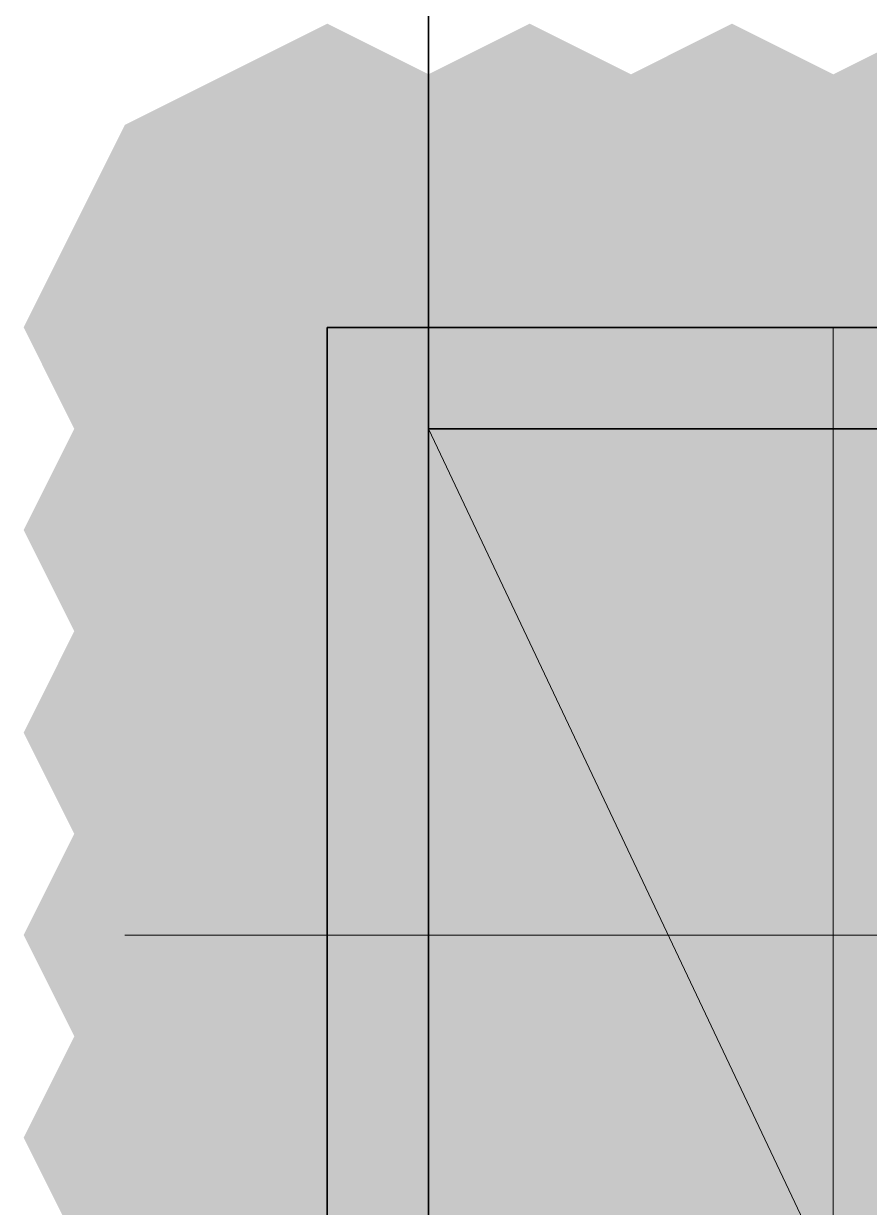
# Model space of a CAD drawing. Header units: millimetres. Extents: x 2315 to 4619, y 1334 to 1897.
# Drawn here: x 3799.255 to 3799.766, y 1518.077 to 1518.791 of the extents above; entities that cross this region are included whole.
import ezdxf

# ---------------------------------------------------------------- set-up
doc = ezdxf.new("R2010")
doc.units = ezdxf.units.MM
doc.layers.add('PDF_中心线层', color=1, linetype='Continuous')
doc.layers.add('PDF_粗实线层', color=7, linetype='Continuous')

msp = doc.modelspace()

# ---------------------------------------------------------------- hatches: boundary and pattern name
at = {"layer": 'PDF_粗实线层', "transparency": 33554559}
for points in [[(3799.43866, 1518.79086), (3799.3165, 1518.72978), (3799.25542, 1518.60762), (3799.3165, 1518.48546), (3799.43866, 1518.42438), (3799.56082, 1518.48546), (3799.6219, 1518.60762), (3799.56082, 1518.72978)], [(3799.56082, 1518.79086), (3799.43866, 1518.72978), (3799.37758, 1518.60762), (3799.43866, 1518.48546), (3799.56082, 1518.42438), (3799.68298, 1518.48546), (3799.74406, 1518.60762), (3799.68298, 1518.72978)], [(3799.68298, 1518.79086), (3799.56082, 1518.72978), (3799.49974, 1518.60762), (3799.56082, 1518.48546), (3799.68298, 1518.42438), (3799.80515, 1518.48546), (3799.86623, 1518.60762), (3799.80515, 1518.72978)], [(3799.80515, 1518.79086), (3799.68298, 1518.72978), (3799.6219, 1518.60762), (3799.68298, 1518.48546), (3799.80515, 1518.42438), (3799.92731, 1518.48546), (3799.98839, 1518.60762), (3799.92731, 1518.72978)], [(3799.92731, 1518.79086), (3799.80515, 1518.72978), (3799.74406, 1518.60762), (3799.80515, 1518.48546), (3799.92731, 1518.42438), (3800.04947, 1518.48546), (3800.11055, 1518.60762), (3800.04947, 1518.72978)], [(3799.49974, 1518.72978), (3799.37758, 1518.6687), (3799.3165, 1518.54654), (3799.37758, 1518.42438), (3799.49974, 1518.3633), (3799.6219, 1518.42438), (3799.68298, 1518.54654), (3799.6219, 1518.6687)], [(3799.43866, 1518.6687), (3799.3165, 1518.60762), (3799.25542, 1518.48546), (3799.3165, 1518.3633), (3799.43866, 1518.30221), (3799.56082, 1518.3633), (3799.6219, 1518.48546), (3799.56082, 1518.60762)], [(3799.43866, 1518.54654), (3799.3165, 1518.48546), (3799.25542, 1518.3633), (3799.3165, 1518.24113), (3799.43866, 1518.18005), (3799.56082, 1518.24113), (3799.6219, 1518.3633), (3799.56082, 1518.48546)], [(3799.43866, 1518.42438), (3799.3165, 1518.3633), (3799.25542, 1518.24113), (3799.3165, 1518.11897), (3799.43866, 1518.05789), (3799.56082, 1518.11897), (3799.6219, 1518.24113), (3799.56082, 1518.3633)], [(3799.43866, 1518.30221), (3799.3165, 1518.24113), (3799.25542, 1518.11897), (3799.3165, 1517.99681), (3799.43866, 1517.93573), (3799.56082, 1517.99681), (3799.6219, 1518.11897), (3799.56082, 1518.24113)], [(3799.43866, 1518.18005), (3799.3165, 1518.11897), (3799.25542, 1517.99681), (3799.3165, 1517.87465), (3799.43866, 1517.81357), (3799.56082, 1517.87465), (3799.6219, 1517.99681), (3799.56082, 1518.11897)]]:
    msp.add_hatch(color=256, dxfattribs=at).paths.add_polyline_path(points)
at = {"layer": 'PDF_粗实线层', "true_color": 0xffffff, "transparency": 33554559}
h = msp.add_hatch(color=7, dxfattribs=at)
h.paths.add_polyline_path([(3800.04947, 1516.53086), (3800.04947, 1517.386), (3799.80515, 1516.53086)])
h.paths.add_polyline_path([(3799.74406, 1516.53086), (3800.04947, 1517.386), (3800.04947, 1518.54654), (3799.49974, 1518.54654), (3799.49974, 1516.53086)])

# ---------------------------------------------------------------- linework, layer by layer
at = {"layer": 'PDF_中心线层', "lineweight": 18}
for points in [[(3799.74406, 1517.81357), (3799.74406, 1518.60762), (3799.74406, 1516.46978)], [(3799.74406, 1518.54654), (3799.74406, 1517.87465), (3799.74406, 1518.60762)], [(3799.3165, 1518.24113), (3800.17163, 1518.24113)]]:
    msp.add_lwpolyline(points, dxfattribs=at)
at = {"layer": 'PDF_粗实线层', "lineweight": 35}
for points in [[(3799.49974, 1519.9514), (3799.49974, 1518.54654), (3800.04947, 1518.54654), (3800.04947, 1519.9514)], [(3799.49974, 1518.54654), (3799.49974, 1516.53086), (3799.49974, 1518.54654)]]:
    msp.add_lwpolyline(points, dxfattribs=at)
for points in [[(3799.43866, 1518.60762), (3799.43866, 1517.81357), (3800.11055, 1517.81357), (3800.11055, 1518.60762)], [(3799.74406, 1518.54654), (3800.04947, 1518.54654), (3800.04947, 1517.386), (3800.04947, 1516.53086), (3799.80515, 1516.53086), (3799.74406, 1516.53086), (3799.49974, 1516.53086), (3799.49974, 1517.386), (3799.49974, 1518.54654)], [(3799.49974, 1518.54654), (3799.49974, 1517.87465), (3800.04947, 1517.87465), (3800.04947, 1518.54654)]]:
    msp.add_lwpolyline(points, close=True, dxfattribs=at)
at = {"layer": 'PDF_粗实线层', "color": 1, "lineweight": 35}
msp.add_lwpolyline([(3799.43866, 1518.60762), (3799.43866, 1517.87465), (3800.04947, 1517.87465), (3800.04947, 1518.60762)], close=True, dxfattribs=at)
at = {"layer": 'PDF_粗实线层', "color": 7, "lineweight": 0, "true_color": 0xffffff}
msp.add_lwpolyline([(3799.49974, 1516.53086), (3799.49974, 1517.386), (3799.49974, 1518.54654), (3800.04947, 1517.386), (3800.04947, 1518.54654), (3800.04947, 1517.386)], dxfattribs=at)

doc.saveas('drawing.dxf')
